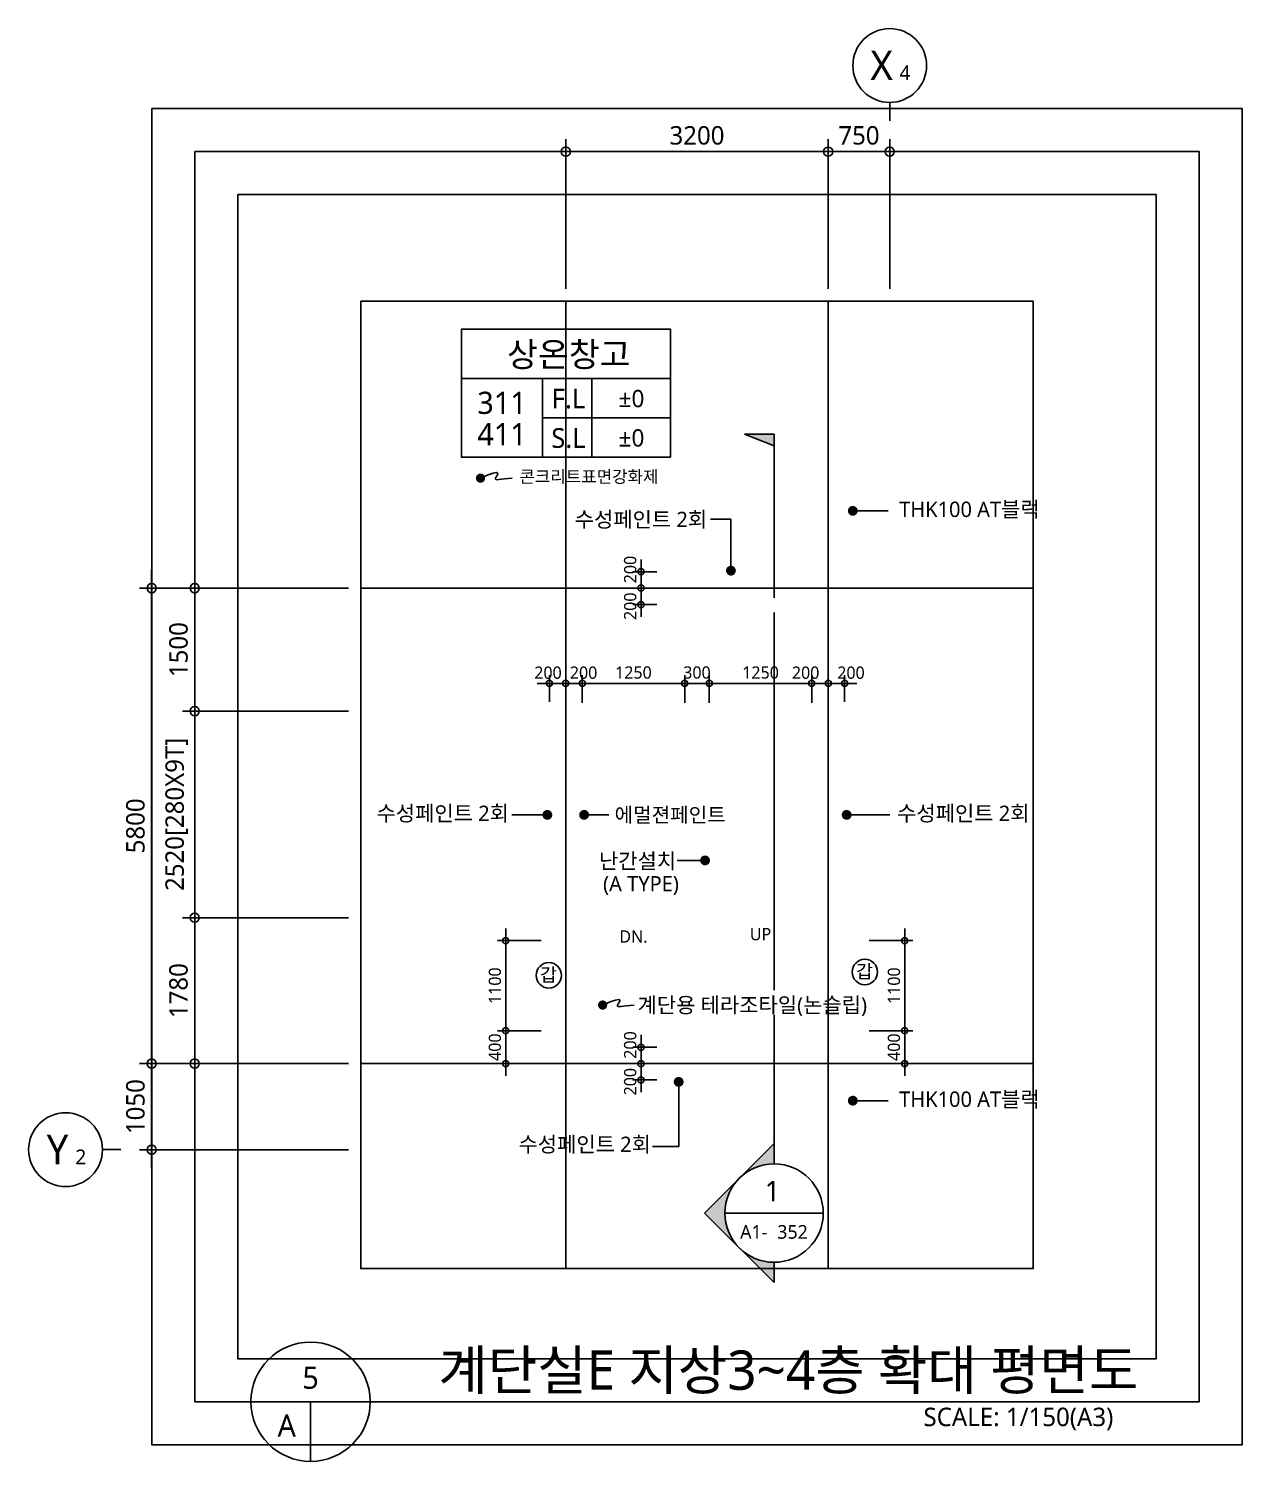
# Model space of a CAD drawing. Header units: millimetres. Extents: x -27104 to 125781, y -3376 to 46996.
# Drawn here: x 20536 to 35336, y 2017 to 19494 of the extents above; entities that cross this region are included whole.
import ezdxf
from ezdxf.enums import TextEntityAlignment as Align

# ---------------------------------------------------------------- set-up
doc = ezdxf.new("R2010")
doc.units = ezdxf.units.MM
doc.header["$LTSCALE"] = 100
doc.header["$MEASUREMENT"] = 0
doc.header["$PDSIZE"] = -10
doc.linetypes.add('CEN', pattern=[62, 60, -1, 0, -1])
doc.layers.get('0').update_dxf_attribs({"linetype": 'CONTINUOUS'})
doc.layers.get('Defpoints').update_dxf_attribs({"color": 171, "linetype": 'CONTINUOUS'})
for name, color, linetype in [('CEN(ST)', 1, 'CEN'), ('LED', 7, 'CONTINUOUS'), ('NDIM', 7, 'CONTINUOUS'), ('SYM', 7, 'CONTINUOUS'), ('SYM(AXIS)', 7, 'CONTINUOUS'), ('TEXT', 3, 'CONTINUOUS'), ('TEXT(AXIS)', 2, 'CONTINUOUS'), ('TEXT(MIN)', 7, 'CONTINUOUS'), ('TEXT(NOTE小)', 1, 'CONTINUOUS'), ('TEXT(노트)', 7, 'CONTINUOUS'), ('TEXT(실명)', 3, 'CONTINUOUS'), ('TEXT-기입', 6, 'CONTINUOUS'), ('TITLE', 7, 'CONTINUOUS')]:
    doc.layers.add(name, color=color, linetype=linetype)
doc.styles.add('CGS', font='cgse', dxfattribs={"bigfont": 'cgs'})
doc.styles.add('나눔바른고딕', font='NanumBarunGothic.ttf')
doc.dimstyles.new('NDIM 1200', dxfattribs={"dimscale": 75, "dimtxt": 3, "dimasz": 1, "dimexe": 2, "dimexo": 2, "dimgap": 1, "dimtad": 1, "dimdec": 0, "dimdsep": 46, "dimtxsty": 'CGS', "dimblk": 'DOT0', "dimcen": 1, "dimdle": 8, "dimclrd": 256, "dimclre": 256, "dimclrt": 256, "dimadec": 0, "dimazin": 0, "dimtfac": 1, "dimtdec": 0, "dimtix": 1, "dimtmove": 2, "dimatfit": 3, "dimldrblk": 'DOT0', "dimfxl": 1, "dimtolj": 1, "dimtzin": 0, "dimlwd": -1, "dimlwe": -1, "dimarcsym": 0})

# ---------------------------------------------------------------- blocks, each defined once
blk = doc.blocks.new('A$C2F20087E')
at = {"layer": 'SYM(AXIS)'}
blk.add_line((600, 0), (600, 300), dxfattribs=at)
blk.add_circle((600, 900), 600, dxfattribs=at)
blk = doc.blocks.new('DOT0')
blk.add_line((-3, 0), (3, 0))
at = {"color": 6}
blk.add_circle((0, 0), 0.75, dxfattribs=at)
blk = doc.blocks.new('*D108')
at = {"layer": 'Defpoints', "color": 0, "ltscale": 0.4, "transparency": 16777216}
for p in [(31036, 17994), (30286, 16169), (31036, 16169)]:
    blk.add_point(p, dxfattribs=at)
at = {"layer": 'NDIM', "ltscale": 0.4, "transparency": 16777216}
for p, q in [((30286, 16319), (30286, 18144)), ((31036, 16319), (31036, 18144)), ((30361, 17994), (30961, 17994))]:
    blk.add_line(p, q, dxfattribs=at)
at = {"layer": 'NDIM', "ltscale": 0.4, "transparency": 16777216, "xscale": 75, "yscale": 75, "zscale": 75, "rotation": 180}
blk.add_blockref('DOT0', (30286, 17994), dxfattribs=at)
at = {"layer": 'NDIM', "ltscale": 0.4, "transparency": 16777216, "xscale": 75, "yscale": 75, "zscale": 75}
blk.add_blockref('DOT0', (31036, 17994), dxfattribs=at)
at = {"layer": 'NDIM', "ltscale": 0.4, "transparency": 16777216, "insert": (30661, 18191), "char_height": 225, "attachment_point": 5, "style": '나눔바른고딕'}
blk.add_mtext('\\A1;750', dxfattribs=at)
blk = doc.blocks.new('*D109')
at = {"layer": 'Defpoints', "color": 0, "ltscale": 0.4, "transparency": 16777216}
for p in [(30286, 17994), (27086, 16169), (30286, 16169)]:
    blk.add_point(p, dxfattribs=at)
at = {"layer": 'NDIM', "ltscale": 0.4, "transparency": 16777216}
for p, q in [((27086, 16319), (27086, 18144)), ((30286, 16319), (30286, 18144)), ((27161, 17994), (30211, 17994))]:
    blk.add_line(p, q, dxfattribs=at)
at = {"layer": 'NDIM', "ltscale": 0.4, "transparency": 16777216, "xscale": 75, "yscale": 75, "zscale": 75, "rotation": 180}
blk.add_blockref('DOT0', (27086, 17994), dxfattribs=at)
at = {"layer": 'NDIM', "ltscale": 0.4, "transparency": 16777216, "xscale": 75, "yscale": 75, "zscale": 75}
blk.add_blockref('DOT0', (30286, 17994), dxfattribs=at)
at = {"layer": 'NDIM', "ltscale": 0.4, "transparency": 16777216, "insert": (28686, 18191), "char_height": 225, "attachment_point": 5, "style": '나눔바른고딕'}
blk.add_mtext('\\A1;3200', dxfattribs=at)
blk = doc.blocks.new('*D129')
at = {"layer": 'Defpoints', "color": 0, "ltscale": 0.4, "transparency": 16777216}
for p in [(22036, 12669), (24586, 12669), (24586, 6869)]:
    blk.add_point(p, dxfattribs=at)
at = {"layer": 'NDIM', "ltscale": 0.4, "transparency": 16777216}
for p, q in [((24436, 12669), (21886, 12669)), ((22036, 6944), (22036, 12594)), ((24436, 6869), (21886, 6869))]:
    blk.add_line(p, q, dxfattribs=at)
at = {"layer": 'NDIM', "ltscale": 0.4, "transparency": 16777216, "xscale": 75, "yscale": 75, "zscale": 75}
for p, rotation in [((22036, 12669), 90), ((22036, 6869), 270)]:
    blk.add_blockref('DOT0', p, dxfattribs=dict(at, rotation=rotation))
at = {"layer": 'NDIM', "ltscale": 0.4, "transparency": 16777216, "insert": (21839, 9769), "char_height": 225, "attachment_point": 5, "rotation": 90, "style": '나눔바른고딕'}
blk.add_mtext('\\A1;5800', dxfattribs=at)
blk = doc.blocks.new('*D130')
at = {"layer": 'Defpoints', "color": 0, "ltscale": 0.4, "transparency": 16777216}
for p in [(22036, 6869), (24586, 6869), (24586, 5819)]:
    blk.add_point(p, dxfattribs=at)
at = {"layer": 'NDIM', "ltscale": 0.4, "transparency": 16777216}
for p, q in [((24436, 6869), (21886, 6869)), ((22036, 5894), (22036, 6794)), ((24436, 5819), (21886, 5819))]:
    blk.add_line(p, q, dxfattribs=at)
at = {"layer": 'NDIM', "ltscale": 0.4, "transparency": 16777216, "xscale": 75, "yscale": 75, "zscale": 75}
for p, rotation in [((22036, 6869), 90), ((22036, 5819), 270)]:
    blk.add_blockref('DOT0', p, dxfattribs=dict(at, rotation=rotation))
at = {"layer": 'NDIM', "ltscale": 0.4, "transparency": 16777216, "insert": (21839, 6344), "char_height": 225, "attachment_point": 5, "rotation": 90, "style": '나눔바른고딕'}
blk.add_mtext('\\A1;1050', dxfattribs=at)
blk = doc.blocks.new('*D126')
at = {"layer": 'Defpoints', "color": 0, "ltscale": 0.4, "transparency": 16777216}
for p in [(22561, 8649), (24586, 8649), (24586, 6869)]:
    blk.add_point(p, dxfattribs=at)
at = {"layer": 'NDIM', "ltscale": 0.4, "transparency": 16777216}
for p, q in [((24436, 8649), (22411, 8649)), ((22561, 6944), (22561, 8574)), ((24436, 6869), (22411, 6869))]:
    blk.add_line(p, q, dxfattribs=at)
at = {"layer": 'NDIM', "ltscale": 0.4, "transparency": 16777216, "xscale": 75, "yscale": 75, "zscale": 75}
for p, rotation in [((22561, 8649), 90), ((22561, 6869), 270)]:
    blk.add_blockref('DOT0', p, dxfattribs=dict(at, rotation=rotation))
at = {"layer": 'NDIM', "ltscale": 0.4, "transparency": 16777216, "insert": (22364, 7759), "char_height": 225, "attachment_point": 5, "rotation": 90, "style": '나눔바른고딕'}
blk.add_mtext('\\A1;1780', dxfattribs=at)
blk = doc.blocks.new('*D127')
at = {"layer": 'Defpoints', "color": 0, "ltscale": 0.4, "transparency": 16777216}
for p in [(22561, 11169), (24586, 11169), (24586, 8649)]:
    blk.add_point(p, dxfattribs=at)
at = {"layer": 'NDIM', "ltscale": 0.4, "transparency": 16777216}
for p, q in [((24436, 11169), (22411, 11169)), ((22561, 8724), (22561, 11094)), ((24436, 8649), (22411, 8649))]:
    blk.add_line(p, q, dxfattribs=at)
at = {"layer": 'NDIM', "ltscale": 0.4, "transparency": 16777216, "xscale": 75, "yscale": 75, "zscale": 75}
for p, rotation in [((22561, 11169), 90), ((22561, 8649), 270)]:
    blk.add_blockref('DOT0', p, dxfattribs=dict(at, rotation=rotation))
at = {"layer": 'NDIM', "ltscale": 0.4, "transparency": 16777216, "insert": (22341, 9909), "char_height": 225, "width": 705.92, "attachment_point": 5, "rotation": 90, "style": '나눔바른고딕'}
blk.add_mtext('\\A1;2520[280X9T]', dxfattribs=at)
blk = doc.blocks.new('*D128')
at = {"layer": 'Defpoints', "color": 0, "ltscale": 0.4, "transparency": 16777216}
for p in [(22561, 12669), (24586, 12669), (24586, 11169)]:
    blk.add_point(p, dxfattribs=at)
at = {"layer": 'NDIM', "ltscale": 0.4, "transparency": 16777216}
for p, q in [((24436, 12669), (22411, 12669)), ((22561, 11244), (22561, 12594)), ((24436, 11169), (22411, 11169))]:
    blk.add_line(p, q, dxfattribs=at)
at = {"layer": 'NDIM', "ltscale": 0.4, "transparency": 16777216, "xscale": 75, "yscale": 75, "zscale": 75}
for p, rotation in [((22561, 12669), 90), ((22561, 11169), 270)]:
    blk.add_blockref('DOT0', p, dxfattribs=dict(at, rotation=rotation))
at = {"layer": 'NDIM', "ltscale": 0.4, "transparency": 16777216, "insert": (22364, 11919), "char_height": 225, "attachment_point": 5, "rotation": 90, "style": '나눔바른고딕'}
blk.add_mtext('\\A1;1500', dxfattribs=at)
blk = doc.blocks.new('갑종방화문표기')
at = {"layer": 'TEXT(NOTE小)'}
blk.add_circle((0, 0), 150, dxfattribs=at)
at = {"layer": 'TEXT(NOTE小)', "style": '나눔바른고딕'}
blk.add_text('갑', height=160, dxfattribs=at).set_placement((-3, 7), align=Align.MIDDLE_CENTER)
blk = doc.blocks.new('*D131')
at = {"layer": 'Defpoints', "color": 0, "ltscale": 0.4, "transparency": 16777216}
for p in [(28004, 7069), (28296, 7069), (28296, 6869)]:
    blk.add_point(p, dxfattribs=at)
at = {"layer": 'NDIM', "ltscale": 0.4, "transparency": 16777216}
for p, q in [((28196, 7069), (27904, 7069)), ((28004, 6919), (28004, 7019)), ((28196, 6869), (27904, 6869))]:
    blk.add_line(p, q, dxfattribs=at)
at = {"layer": 'NDIM', "ltscale": 0.4, "transparency": 16777216, "xscale": 50, "yscale": 50, "zscale": 50}
for p, rotation in [((28004, 7069), 90), ((28004, 6869), 270)]:
    blk.add_blockref('DOT0', p, dxfattribs=dict(at, rotation=rotation))
at = {"layer": 'NDIM', "ltscale": 0.4, "transparency": 16777216, "insert": (27872, 7096), "char_height": 150, "attachment_point": 5, "rotation": 90, "style": '나눔바른고딕'}
blk.add_mtext('\\A1;200', dxfattribs=at)
blk = doc.blocks.new('*D132')
at = {"layer": 'Defpoints', "color": 0, "ltscale": 0.4, "transparency": 16777216}
for p in [(28296, 6869), (28004, 6669), (28296, 6669)]:
    blk.add_point(p, dxfattribs=at)
at = {"layer": 'NDIM', "ltscale": 0.4, "transparency": 16777216}
for p, q in [((28196, 6869), (27904, 6869)), ((28004, 6819), (28004, 6719)), ((28196, 6669), (27904, 6669))]:
    blk.add_line(p, q, dxfattribs=at)
at = {"layer": 'NDIM', "ltscale": 0.4, "transparency": 16777216, "xscale": 50, "yscale": 50, "zscale": 50}
for p, rotation in [((28004, 6869), 90), ((28004, 6669), 270)]:
    blk.add_blockref('DOT0', p, dxfattribs=dict(at, rotation=rotation))
at = {"layer": 'NDIM', "ltscale": 0.4, "transparency": 16777216, "insert": (27872, 6648), "char_height": 150, "attachment_point": 5, "rotation": 90, "style": '나눔바른고딕'}
blk.add_mtext('\\A1;200', dxfattribs=at)
blk = doc.blocks.new('*D133')
at = {"layer": 'Defpoints', "color": 0, "ltscale": 0.4, "transparency": 16777216}
for p in [(28004, 12869), (28296, 12869), (28296, 12669)]:
    blk.add_point(p, dxfattribs=at)
at = {"layer": 'NDIM', "ltscale": 0.4, "transparency": 16777216}
for p, q in [((28196, 12869), (27904, 12869)), ((28004, 12719), (28004, 12819)), ((28196, 12669), (27904, 12669))]:
    blk.add_line(p, q, dxfattribs=at)
at = {"layer": 'NDIM', "ltscale": 0.4, "transparency": 16777216, "xscale": 50, "yscale": 50, "zscale": 50}
for p, rotation in [((28004, 12869), 90), ((28004, 12669), 270)]:
    blk.add_blockref('DOT0', p, dxfattribs=dict(at, rotation=rotation))
at = {"layer": 'NDIM', "ltscale": 0.4, "transparency": 16777216, "insert": (27872, 12896), "char_height": 150, "attachment_point": 5, "rotation": 90, "style": '나눔바른고딕'}
blk.add_mtext('\\A1;200', dxfattribs=at)
blk = doc.blocks.new('*D134')
at = {"layer": 'Defpoints', "color": 0, "ltscale": 0.4, "transparency": 16777216}
for p in [(28296, 12669), (28004, 12469), (28296, 12469)]:
    blk.add_point(p, dxfattribs=at)
at = {"layer": 'NDIM', "ltscale": 0.4, "transparency": 16777216}
for p, q in [((28196, 12669), (27904, 12669)), ((28004, 12619), (28004, 12519)), ((28196, 12469), (27904, 12469))]:
    blk.add_line(p, q, dxfattribs=at)
at = {"layer": 'NDIM', "ltscale": 0.4, "transparency": 16777216, "xscale": 50, "yscale": 50, "zscale": 50}
for p, rotation in [((28004, 12669), 90), ((28004, 12469), 270)]:
    blk.add_blockref('DOT0', p, dxfattribs=dict(at, rotation=rotation))
at = {"layer": 'NDIM', "ltscale": 0.4, "transparency": 16777216, "insert": (27872, 12448), "char_height": 150, "attachment_point": 5, "rotation": 90, "style": '나눔바른고딕'}
blk.add_mtext('\\A1;200', dxfattribs=at)
blk = doc.blocks.new('*D135')
at = {"layer": 'Defpoints', "color": 0, "ltscale": 0.4, "transparency": 16777216}
for p in [(27286, 11507), (27286, 11169), (28536, 11169)]:
    blk.add_point(p, dxfattribs=at)
at = {"layer": 'NDIM', "ltscale": 0.4, "transparency": 16777216}
for p, q in [((27286, 11269), (27286, 11607)), ((28536, 11269), (28536, 11607)), ((28486, 11507), (27336, 11507))]:
    blk.add_line(p, q, dxfattribs=at)
at = {"layer": 'NDIM', "ltscale": 0.4, "transparency": 16777216, "xscale": 50, "yscale": 50, "zscale": 50, "rotation": 180}
blk.add_blockref('DOT0', (27286, 11507), dxfattribs=at)
at = {"layer": 'NDIM', "ltscale": 0.4, "transparency": 16777216, "xscale": 50, "yscale": 50, "zscale": 50}
blk.add_blockref('DOT0', (28536, 11507), dxfattribs=at)
at = {"layer": 'NDIM', "ltscale": 0.4, "transparency": 16777216, "insert": (27911, 11639), "char_height": 150, "attachment_point": 5, "style": '나눔바른고딕'}
blk.add_mtext('\\A1;1250', dxfattribs=at)
blk = doc.blocks.new('*D136')
at = {"layer": 'Defpoints', "color": 0, "ltscale": 0.4, "transparency": 16777216}
for p in [(28836, 11507), (28536, 11169), (28836, 11169)]:
    blk.add_point(p, dxfattribs=at)
at = {"layer": 'NDIM', "ltscale": 0.4, "transparency": 16777216}
for p, q in [((28536, 11269), (28536, 11607)), ((28836, 11269), (28836, 11607)), ((28486, 11507), (28436, 11507)), ((28536, 11507), (28836, 11507)), ((28886, 11507), (28936, 11507))]:
    blk.add_line(p, q, dxfattribs=at)
at = {"layer": 'NDIM', "ltscale": 0.4, "transparency": 16777216, "xscale": 50, "yscale": 50, "zscale": 50}
blk.add_blockref('DOT0', (28536, 11507), dxfattribs=at)
at = {"layer": 'NDIM', "ltscale": 0.4, "transparency": 16777216, "xscale": 50, "yscale": 50, "zscale": 50, "rotation": 180}
blk.add_blockref('DOT0', (28836, 11507), dxfattribs=at)
at = {"layer": 'NDIM', "ltscale": 0.4, "transparency": 16777216, "insert": (28686, 11639), "char_height": 150, "attachment_point": 5, "style": '나눔바른고딕'}
blk.add_mtext('\\A1;300', dxfattribs=at)
blk = doc.blocks.new('*D137')
at = {"layer": 'Defpoints', "color": 0, "ltscale": 0.4, "transparency": 16777216}
for p in [(30086, 11507), (28836, 11169), (30086, 11169)]:
    blk.add_point(p, dxfattribs=at)
at = {"layer": 'NDIM', "ltscale": 0.4, "transparency": 16777216}
for p, q in [((28836, 11269), (28836, 11607)), ((30086, 11269), (30086, 11607)), ((28886, 11507), (30036, 11507))]:
    blk.add_line(p, q, dxfattribs=at)
at = {"layer": 'NDIM', "ltscale": 0.4, "transparency": 16777216, "xscale": 50, "yscale": 50, "zscale": 50, "rotation": 180}
blk.add_blockref('DOT0', (28836, 11507), dxfattribs=at)
at = {"layer": 'NDIM', "ltscale": 0.4, "transparency": 16777216, "xscale": 50, "yscale": 50, "zscale": 50}
blk.add_blockref('DOT0', (30086, 11507), dxfattribs=at)
at = {"layer": 'NDIM', "ltscale": 0.4, "transparency": 16777216, "insert": (29461, 11639), "char_height": 150, "attachment_point": 5, "style": '나눔바른고딕'}
blk.add_mtext('\\A1;1250', dxfattribs=at)
blk = doc.blocks.new('*D138')
at = {"layer": 'Defpoints', "color": 0, "ltscale": 0.4, "transparency": 16777216}
for p in [(27286, 11507), (27086, 11182), (27286, 11182)]:
    blk.add_point(p, dxfattribs=at)
at = {"layer": 'NDIM', "ltscale": 0.4, "transparency": 16777216}
for p, q in [((27086, 11282), (27086, 11607)), ((27286, 11282), (27286, 11607)), ((27136, 11507), (27236, 11507))]:
    blk.add_line(p, q, dxfattribs=at)
at = {"layer": 'NDIM', "ltscale": 0.4, "transparency": 16777216, "xscale": 50, "yscale": 50, "zscale": 50, "rotation": 180}
blk.add_blockref('DOT0', (27086, 11507), dxfattribs=at)
at = {"layer": 'NDIM', "ltscale": 0.4, "transparency": 16777216, "xscale": 50, "yscale": 50, "zscale": 50}
blk.add_blockref('DOT0', (27286, 11507), dxfattribs=at)
at = {"layer": 'NDIM', "ltscale": 0.4, "transparency": 16777216, "insert": (27303, 11637), "char_height": 150, "attachment_point": 5, "style": '나눔바른고딕'}
blk.add_mtext('\\A1;200', dxfattribs=at)
blk = doc.blocks.new('*D139')
at = {"layer": 'Defpoints', "color": 0, "ltscale": 0.4, "transparency": 16777216}
for p in [(30086, 11507), (30086, 11182), (30286, 11182)]:
    blk.add_point(p, dxfattribs=at)
at = {"layer": 'NDIM', "ltscale": 0.4, "transparency": 16777216}
for p, q in [((30086, 11282), (30086, 11607)), ((30286, 11282), (30286, 11607)), ((30236, 11507), (30136, 11507))]:
    blk.add_line(p, q, dxfattribs=at)
at = {"layer": 'NDIM', "ltscale": 0.4, "transparency": 16777216, "xscale": 50, "yscale": 50, "zscale": 50, "rotation": 180}
blk.add_blockref('DOT0', (30086, 11507), dxfattribs=at)
at = {"layer": 'NDIM', "ltscale": 0.4, "transparency": 16777216, "xscale": 50, "yscale": 50, "zscale": 50}
blk.add_blockref('DOT0', (30286, 11507), dxfattribs=at)
at = {"layer": 'NDIM', "ltscale": 0.4, "transparency": 16777216, "insert": (30011, 11637), "char_height": 150, "attachment_point": 5, "style": '나눔바른고딕'}
blk.add_mtext('\\A1;200', dxfattribs=at)
blk = doc.blocks.new('*D140')
at = {"layer": 'Defpoints', "color": 0, "ltscale": 0.4, "transparency": 16777216}
for p in [(30486, 11507), (30286, 11182), (30486, 11182)]:
    blk.add_point(p, dxfattribs=at)
at = {"layer": 'NDIM', "ltscale": 0.4, "transparency": 16777216}
for p, q in [((30286, 11282), (30286, 11607)), ((30486, 11282), (30486, 11607)), ((30336, 11507), (30436, 11507))]:
    blk.add_line(p, q, dxfattribs=at)
at = {"layer": 'NDIM', "ltscale": 0.4, "transparency": 16777216, "xscale": 50, "yscale": 50, "zscale": 50, "rotation": 180}
blk.add_blockref('DOT0', (30286, 11507), dxfattribs=at)
at = {"layer": 'NDIM', "ltscale": 0.4, "transparency": 16777216, "xscale": 50, "yscale": 50, "zscale": 50}
blk.add_blockref('DOT0', (30486, 11507), dxfattribs=at)
at = {"layer": 'NDIM', "ltscale": 0.4, "transparency": 16777216, "insert": (30564, 11637), "char_height": 150, "attachment_point": 5, "style": '나눔바른고딕'}
blk.add_mtext('\\A1;200', dxfattribs=at)
blk = doc.blocks.new('*D141')
at = {"layer": 'Defpoints', "color": 0, "ltscale": 0.4, "transparency": 16777216}
for p in [(26886, 11507), (26886, 11182), (27086, 11182)]:
    blk.add_point(p, dxfattribs=at)
at = {"layer": 'NDIM', "ltscale": 0.4, "transparency": 16777216}
for p, q in [((26886, 11282), (26886, 11607)), ((27086, 11282), (27086, 11607)), ((27036, 11507), (26936, 11507))]:
    blk.add_line(p, q, dxfattribs=at)
at = {"layer": 'NDIM', "ltscale": 0.4, "transparency": 16777216, "xscale": 50, "yscale": 50, "zscale": 50, "rotation": 180}
blk.add_blockref('DOT0', (26886, 11507), dxfattribs=at)
at = {"layer": 'NDIM', "ltscale": 0.4, "transparency": 16777216, "xscale": 50, "yscale": 50, "zscale": 50}
blk.add_blockref('DOT0', (27086, 11507), dxfattribs=at)
at = {"layer": 'NDIM', "ltscale": 0.4, "transparency": 16777216, "insert": (26869, 11637), "char_height": 150, "attachment_point": 5, "style": '나눔바른고딕'}
blk.add_mtext('\\A1;200', dxfattribs=at)
blk = doc.blocks.new('_Dot')
at = {"color": 0, "linetype": 'ByBlock', "lineweight": -2}
blk.add_line((-0.5, 0), (-1, 0), dxfattribs=at)
at = {"color": 0, "linetype": 'ByBlock', "const_width": 0.5}
blk.add_lwpolyline([(-0.25, 0, 1), (0.25, 0, 1)], format="xyb", close=True, dxfattribs=at)
blk = doc.blocks.new('SECTION_계단실E2')
at = {"layer": 'SYM'}
blk.add_hatch(color=256, dxfattribs=at).paths.add_polyline_path([(447543, -159751), (447903, -159895), (447903, -159751)])
h = blk.add_hatch(color=256, dxfattribs=at)
h.paths.add_polyline_path([(447054, -169255), (447478, -169679, -0.414214), (447478, -168831)])
h.paths.add_polyline_path([(447478, -169679), (447903, -170103), (447903, -169855, -0.198912)])
h.paths.add_polyline_path([(447478, -168831, -0.198912), (447903, -168655), (447903, -168406)])
at = {"layer": 'Defpoints'}
blk.add_line((447903, -166236), (447903, -162108), dxfattribs=at)
at = {"layer": 'SYM'}
for p, q in [((447543, -159751), (447903, -159895)), ((447903, -159751), (447543, -159751)), ((447903, -161748), (447903, -159751)), ((447903, -162108), (447903, -161928)), ((447903, -166536), (447903, -166236)), ((447903, -168655), (447903, -166836)), ((447903, -168406), (447054, -169255)), ((447903, -170103), (447054, -169255)), ((447303, -169255), (448503, -169255)), ((447903, -170103), (447903, -169855))]:
    blk.add_line(p, q, dxfattribs=at)
blk.add_arc((447903, -169255), 600, 90, 89.7615, dxfattribs=at)
blk = doc.blocks.new('A$C51E23882')
at = {"layer": 'TITLE'}
blk.add_lwpolyline([(8500, 0), (0, 0), (0, 5200), (8500, 5200)], close=True, dxfattribs=at)
for points in [[(8500, 3200), (0, 3200)], [(3300, 3200), (3300, 0)], [(5300, 3200), (5300, 0)], [(3300, 1600), (8500, 1600)]]:
    blk.add_lwpolyline(points, dxfattribs=at)
at = {"layer": 'TITLE', "style": '나눔바른고딕'}
for s, p in [('F.L', (4352, 2378)), ('S.L', (4352, 778))]:
    blk.add_text(s, height=800, dxfattribs=at).set_placement(p, align=Align.MIDDLE)
blk = doc.blocks.new('*D313')
at = {"layer": 'Defpoints', "color": 0, "ltscale": 0.4, "transparency": 16777216}
for p in [(26886, 7269), (26353, 6869), (26886, 6869)]:
    blk.add_point(p, dxfattribs=at)
at = {"layer": 'NDIM', "ltscale": 0.4, "transparency": 16777216}
for p, q in [((26353, 7319), (26353, 7369)), ((26786, 7269), (26253, 7269)), ((26353, 7269), (26353, 6869)), ((26786, 6869), (26253, 6869)), ((26353, 6819), (26353, 6769))]:
    blk.add_line(p, q, dxfattribs=at)
at = {"layer": 'NDIM', "ltscale": 0.4, "transparency": 16777216, "xscale": 50, "yscale": 50, "zscale": 50}
for p, rotation in [((26353, 7269), 270), ((26353, 6869), 90)]:
    blk.add_blockref('DOT0', p, dxfattribs=dict(at, rotation=rotation))
at = {"layer": 'NDIM', "ltscale": 0.4, "transparency": 16777216, "insert": (26222, 7069), "char_height": 150, "attachment_point": 5, "rotation": 90, "style": '나눔바른고딕'}
blk.add_mtext('\\A1;400', dxfattribs=at)
blk = doc.blocks.new('*D314')
at = {"layer": 'Defpoints', "color": 0, "ltscale": 0.4, "transparency": 16777216}
for p in [(26886, 8369), (26353, 7269), (26886, 7269)]:
    blk.add_point(p, dxfattribs=at)
at = {"layer": 'NDIM', "ltscale": 0.4, "transparency": 16777216}
for p, q in [((26786, 8369), (26253, 8369)), ((26353, 8319), (26353, 7319)), ((26786, 7269), (26253, 7269))]:
    blk.add_line(p, q, dxfattribs=at)
at = {"layer": 'NDIM', "ltscale": 0.4, "transparency": 16777216, "xscale": 50, "yscale": 50, "zscale": 50}
for p, rotation in [((26353, 8369), 90), ((26353, 7269), 270)]:
    blk.add_blockref('DOT0', p, dxfattribs=dict(at, rotation=rotation))
at = {"layer": 'NDIM', "ltscale": 0.4, "transparency": 16777216, "insert": (26222, 7819), "char_height": 150, "attachment_point": 5, "rotation": 90, "style": '나눔바른고딕'}
blk.add_mtext('\\A1;1100', dxfattribs=at)
blk = doc.blocks.new('*D315')
at = {"layer": 'Defpoints', "color": 0, "ltscale": 0.4, "transparency": 16777216}
for p in [(30686, 7269), (30686, 6869), (31219, 6869)]:
    blk.add_point(p, dxfattribs=at)
at = {"layer": 'NDIM', "ltscale": 0.4, "transparency": 16777216}
for p, q in [((31219, 7319), (31219, 7369)), ((30786, 7269), (31319, 7269)), ((31219, 7269), (31219, 6869)), ((30786, 6869), (31319, 6869)), ((31219, 6819), (31219, 6769))]:
    blk.add_line(p, q, dxfattribs=at)
at = {"layer": 'NDIM', "ltscale": 0.4, "transparency": 16777216, "xscale": 50, "yscale": 50, "zscale": 50}
for p, rotation in [((31219, 7269), 270), ((31219, 6869), 90)]:
    blk.add_blockref('DOT0', p, dxfattribs=dict(at, rotation=rotation))
at = {"layer": 'NDIM', "ltscale": 0.4, "transparency": 16777216, "insert": (31088, 7069), "char_height": 150, "attachment_point": 5, "rotation": 90, "style": '나눔바른고딕'}
blk.add_mtext('\\A1;400', dxfattribs=at)
blk = doc.blocks.new('*D316')
at = {"layer": 'Defpoints', "color": 0, "ltscale": 0.4, "transparency": 16777216}
for p in [(30686, 8369), (30686, 7269), (31219, 7269)]:
    blk.add_point(p, dxfattribs=at)
at = {"layer": 'NDIM', "ltscale": 0.4, "transparency": 16777216}
for p, q in [((30786, 8369), (31319, 8369)), ((31219, 8319), (31219, 7319)), ((30786, 7269), (31319, 7269))]:
    blk.add_line(p, q, dxfattribs=at)
at = {"layer": 'NDIM', "ltscale": 0.4, "transparency": 16777216, "xscale": 50, "yscale": 50, "zscale": 50}
for p, rotation in [((31219, 8369), 90), ((31219, 7269), 270)]:
    blk.add_blockref('DOT0', p, dxfattribs=dict(at, rotation=rotation))
at = {"layer": 'NDIM', "ltscale": 0.4, "transparency": 16777216, "insert": (31088, 7819), "char_height": 150, "attachment_point": 5, "rotation": 90, "style": '나눔바른고딕'}
blk.add_mtext('\\A1;1100', dxfattribs=at)

msp = doc.modelspace()

# ---------------------------------------------------------------- linework, layer by layer
at = {"layer": 'CEN(ST)', "ltscale": 10000}
for p, q in [((27086.2, 16169.1), (27086.2, 4369.1)), ((30286.2, 16169.1), (30286.2, 4369.1)), ((32786.2, 12669.1), (24586.2, 12669.1)), ((32786.2, 6869.1), (24586.2, 6869.1))]:
    msp.add_line(p, q, dxfattribs=at)
at = {"layer": 'Defpoints', "ltscale": 10000}
for points in [[(22036.2, 18519.1), (35336.2, 18519.1), (35336.2, 2219.1), (22036.2, 2219.1)], [(22561.2, 17994.1), (34811.2, 17994.1), (34811.2, 2744.1), (22561.2, 2744.1)], [(23086.2, 17469.1), (34286.2, 17469.1), (34286.2, 3269.1), (23086.2, 3269.1)], [(24586.2, 16169.1), (32786.2, 16169.1), (32786.2, 4369.1), (24586.2, 4369.1)]]:
    msp.add_lwpolyline(points, close=True, dxfattribs=at)
at = {"layer": 'LED', "const_width": 56.2}
for points in [[(26046.6, 14039.2, -1), (26046.6, 13983, -1)], [(27535.3, 7611.1, -1), (27535.3, 7554.8, -1)]]:
    msp.add_lwpolyline(points, format="xyb", close=True, dxfattribs=at)
at = {"layer": 'LED'}
for points in [[(26046.6, 14011.1), (26140.3, 14050.2), (26202.5, 14071.2), (26238.6, 14077.7), (26254.6, 14073), (26255.9, 14060.4), (26248.4, 14043.4), (26237.6, 14025.4), (26229.3, 14009.8), (26228.2, 13999.2), (26235, 13993.5), (26249.6, 13991.7), (26271.7, 13993), (26301.3, 13996.5), (26338, 14001.2), (26381.8, 14006.4), (26432.5, 14011.1)], [(27535.3, 7583), (27629.1, 7622), (27691.2, 7643.1), (27727.4, 7649.6), (27743.3, 7644.9), (27744.7, 7632.3), (27737.1, 7615.3), (27726.4, 7597.3), (27718.1, 7581.7), (27716.9, 7571.1), (27723.7, 7565.3), (27738.3, 7563.6), (27760.4, 7564.9), (27790, 7568.4), (27826.8, 7573.1), (27870.5, 7578.3), (27921.2, 7583)]]:
    msp.add_lwpolyline(points, dxfattribs=at)
at = {"layer": 'NDIM', "ltscale": 10000}
for points in [[(30706.2, 13612), (31016.5, 13612)], [(26741.2, 9903.3), (26426.5, 9903.3)], [(30631.3, 9903.3), (31036.2, 9903.3)], [(30706.2, 6416.5), (31016.5, 6416.5)]]:
    msp.add_lwpolyline(points, dxfattribs=at)
at = {"layer": 'SYM'}
for p, q in [((23246.8, 2744.1), (34125.7, 2744.1)), ((23974.1, 2744.1), (23974.1, 2016.9))]:
    msp.add_line(p, q, dxfattribs=at)
msp.add_circle((23974.1, 2744.1), 727.3, dxfattribs=at)

# ---------------------------------------------------------------- block references
for name, p, xscale, yscale, zscale in [('A$C2F20087E', (30586.2, 18369.1), 0.75, 0.75, 0.75), ('A$C51E23882', (25813.2, 14266.5), 0.3, 0.3, 0.3), ('갑종방화문표기', (26878.8, 7945.6), 1.030731055544951, 1.030731055544951, 1.030731055544951), ('갑종방화문표기', (30732.9, 7986.3), 1.030731055544951, 1.030731055544951, 1.030731055544951)]:
    msp.add_blockref(name, p, dxfattribs=dict(xscale=xscale, yscale=yscale, zscale=zscale))
msp.add_blockref('SECTION_계단실E2', (-418276.8, 174300))
at = {"xscale": 0.75, "yscale": 0.75, "zscale": 0.75, "rotation": 89.99999999999932}
msp.add_blockref('A$C2F20087E', (21661.2, 5369.1), dxfattribs=at)
at = {"layer": 'NDIM', "ltscale": 10000, "yscale": 120, "zscale": 120, "rotation": 180}
for p, xscale in [((30586.2, 13612), 120), ((26861.2, 9903.3), -120), ((30511.3, 9903.3), 120), ((30586.2, 6416.5), 120)]:
    msp.add_blockref('_Dot', p, dxfattribs=dict(at, xscale=xscale))

# ---------------------------------------------------------------- texts
at = {"layer": 'TEXT', "style": '나눔바른고딕'}
for s, height, p in [('1', 250, (29512.2, 5187.9)), ('A1-', 166.67, (29212.2, 4732.4)), ('352', 166.67, (29665.1, 4732.6))]:
    msp.add_text(s, height=height, dxfattribs=at).set_placement(p)
msp.add_text('계단실E 지상3~4층 확대 평면도', height=480, dxfattribs=at).set_placement((34066.7, 3129.6), align=Align.MIDDLE_RIGHT)
for s, p in [('5', (23974.1, 3035)), ('A', (23683.2, 2453.2))]:
    msp.add_text(s, height=270, dxfattribs=at).set_placement(p, align=Align.MIDDLE)
msp.add_text('SCALE: 1/150(A3)', height=225, dxfattribs=at).set_placement((33763, 2671.4), align=Align.TOP_RIGHT)
at = {"layer": 'TEXT(AXIS)', "style": '나눔바른고딕'}
for s, height, p in [('X', 360, (30937.5, 19047.1)), ('4', 180, (31221.9, 18957.1)), ('Y', 360, (20887.5, 5822.1)), ('2', 180, (21171.9, 5732.1))]:
    msp.add_text(s, height=height, dxfattribs=at).set_placement(p, align=Align.MIDDLE)
at = {"layer": 'TEXT(MIN)', "style": '나눔바른고딕'}
for s, height, p in [('콘크리트표면강화제', 150, (26521.7, 14029.8)), ('에멀젼페인트', 180, (27681.3, 9903.3))]:
    msp.add_text(s, height=height, dxfattribs=at).set_placement(p, align=Align.MIDDLE_LEFT)
for s, p in [('DN.', (27911.2, 8419.1)), ('DN.', (27911.2, 8419.1)), ('DN.', (27911.2, 8419.1)), ('UP', (29461.2, 8449.1)), ('UP', (29461.2, 8449.1)), ('UP', (29461.2, 8449.1))]:
    msp.add_text(s, height=150, dxfattribs=at).set_placement(p, align=Align.MIDDLE_CENTER)
at = {"layer": 'TEXT(노트)', "style": '나눔바른고딕'}
for s, p in [('THK100 AT블럭', (32865, 13630.6)), ('수성페인트 2회', (28809.8, 13506.6)), ('수성페인트 2회', (26393.1, 9921.9)), ('수성페인트 2회', (32740.8, 9921.9)), ('난간설치', (28432, 9340.4)), ('(A TYPE)', (28464.9, 9062.4)), ('THK100 AT블럭', (32865, 6435.1)), ('수성페인트 2회', (28124.3, 5884.1))]:
    msp.add_text(s, height=187.5, dxfattribs=at).set_placement(p, align=Align.MIDDLE_RIGHT)
msp.add_text('계단용 테라조타일(논슬립)', height=187.5, dxfattribs=at).set_placement((27961.5, 7583), align=Align.MIDDLE_LEFT)
at = {"layer": 'TEXT(실명)', "style": '나눔바른고딕'}
msp.add_text('상온창고', height=300, dxfattribs=at).set_placement((27123.3, 15524.7), align=Align.MIDDLE)
at = {"layer": 'TEXT-기입', "style": '나눔바른고딕'}
for s, height, p in [('311', 270, (26308.2, 14929.6)), ('±0', 210, (27887.8, 14982)), ('411', 270, (26308.2, 14548.1)), ('±0', 210, (27887.8, 14502))]:
    msp.add_text(s, height=height, dxfattribs=at).set_placement(p, align=Align.MIDDLE)

# ---------------------------------------------------------------- dimensions: what is measured, and where the dimension line sits
at = {"layer": 'NDIM', "ltscale": 0.4}
for base, p1, p2, override, picture, middle in [((30286.2, 17994.1), (27086.2, 16169.1), (30286.2, 16169.1), {"dimtxsty": '나눔바른고딕'}, '*D109', (28686.2, 18191.5)), ((31036.2, 17994.1), (30286.2, 16169.1), (31036.2, 16169.1), {"dimtxsty": '나눔바른고딕'}, '*D108', (30661.2, 18191.3)), ((28836.2, 11507.3), (28536.2, 11169.1), (28836.2, 11169.1), {"dimscale": 50, "dimtxsty": '나눔바른고딕'}, '*D136', (28686.2, 11638.8)), ((30086.2, 11507.3), (28836.2, 11169.1), (30086.2, 11169.1), {"dimscale": 50, "dimtxsty": '나눔바른고딕'}, '*D137', (29461.2, 11638.7))]:
    dim = msp.add_linear_dim(base=base, p1=p1, p2=p2, dimstyle='NDIM 1200', override=override, dxfattribs=at)
    dim.commit()
    dim.dimension.update_dxf_attribs({"geometry": picture, "text_midpoint": middle})
for base, p1, p2, angle, picture, middle in [((28004.4, 12869.1), (28295.6, 12669.1), (28295.6, 12869.1), 90, '*D133', (27872.4, 12895.8)), ((28004.4, 12469.1), (28295.6, 12669.1), (28295.6, 12469.1), 270, '*D134', (27872.4, 12448.2)), ((26886.2, 11507.3), (27086.2, 11182.1), (26886.2, 11182.1), 180, '*D141', (26869.2, 11637.2)), ((30086.2, 11507.3), (30286.2, 11182.1), (30086.2, 11182.1), 180, '*D139', (30011.2, 11637.2)), ((28004.4, 7069.1), (28295.6, 6869.1), (28295.6, 7069.1), 90, '*D131', (27872.4, 7095.8)), ((28004.4, 6669.1), (28295.6, 6869.1), (28295.6, 6669.1), 270, '*D132', (27872.4, 6648.2))]:
    dim = msp.add_linear_dim(base=base, p1=p1, p2=p2, angle=angle, dimstyle='NDIM 1200', override={"dimscale": 50, "dimtxsty": '나눔바른고딕'}, dxfattribs=at)
    dim.commit()
    dim.dimension.update_dxf_attribs({"geometry": picture, "text_midpoint": middle, "dimtype": 160})
for base, p1, p2, angle, override, picture, middle in [((22036.2, 12669.1), (24586.2, 6869.1), (24586.2, 12669.1), 90, {"dimtxsty": '나눔바른고딕'}, '*D129', (21839.1, 9769.1)), ((22561.2, 12669.1), (24586.2, 11169.1), (24586.2, 12669.1), 90, {"dimtxsty": '나눔바른고딕'}, '*D128', (22364.1, 11919.1)), ((27286.2, 11507.3), (28536.2, 11169.1), (27286.2, 11169.1), 180, {"dimscale": 50, "dimtxsty": '나눔바른고딕'}, '*D135', (27911.2, 11638.7)), ((22561.2, 8649.1), (24586.2, 6869.1), (24586.2, 8649.1), 90, {"dimtxsty": '나눔바른고딕'}, '*D126', (22364.1, 7759.1)), ((26353.4, 7269.1), (26886.2, 8369.1), (26886.2, 7269.1), 270, {"dimscale": 50, "dimtxsty": '나눔바른고딕'}, '*D314', (26222, 7819.1)), ((31219, 7269.1), (30686.2, 8369.1), (30686.2, 7269.1), 270, {"dimscale": 50, "dimtxsty": '나눔바른고딕'}, '*D316', (31087.6, 7819.1)), ((26353.4, 6869.1), (26886.2, 7269.1), (26886.2, 6869.1), 270, {"dimscale": 50, "dimtxsty": '나눔바른고딕'}, '*D313', (26222, 7069.1)), ((31219, 6869.1), (30686.2, 7269.1), (30686.2, 6869.1), 270, {"dimscale": 50, "dimtxsty": '나눔바른고딕'}, '*D315', (31087.6, 7069.1)), ((22036.2, 6869.1), (24586.2, 5819.1), (24586.2, 6869.1), 90, {"dimtxsty": '나눔바른고딕'}, '*D130', (21839.1, 6344.1))]:
    dim = msp.add_linear_dim(base=base, p1=p1, p2=p2, angle=angle, dimstyle='NDIM 1200', override=override, dxfattribs=at)
    dim.commit()
    dim.dimension.update_dxf_attribs({"geometry": picture, "text_midpoint": middle})
for base, p1, p2, picture, middle in [((27286.2, 11507.3), (27086.2, 11182.1), (27286.2, 11182.1), '*D138', (27303.3, 11637.2)), ((30486.2, 11507.3), (30286.2, 11182.1), (30486.2, 11182.1), '*D140', (30563.7, 11637.2))]:
    dim = msp.add_linear_dim(base=base, p1=p1, p2=p2, dimstyle='NDIM 1200', override={"dimscale": 50, "dimtxsty": '나눔바른고딕'}, dxfattribs=at)
    dim.commit()
    dim.dimension.update_dxf_attribs({"geometry": picture, "text_midpoint": middle, "dimtype": 160})
dim = msp.add_linear_dim(base=(22561.2, 11169.1), p1=(24586.2, 8649.1), p2=(24586.2, 11169.1), angle=90, text='<>[280X9T]', dimstyle='NDIM 1200', override={"dimtxsty": '나눔바른고딕'}, dxfattribs=at)
dim.commit()
dim.dimension.update_dxf_attribs({"geometry": '*D127', "text_midpoint": (22340.5, 9909.1)})

# ---------------------------------------------------------------- leaders
at = {"layer": 'NDIM', "ltscale": 10000}
for points in [[(29099.9, 12882.2), (29099.9, 13509), (28850.4, 13509)], [(27309.8, 9903.3), (27609.8, 9903.3)], [(28784.5, 9347.6), (28444.8, 9347.6)], [(28462.8, 6645.8), (28462.8, 5856.1), (28143.9, 5856.1)]]:
    msp.add_leader(points, dimstyle='NDIM 1200', override={"dimscale": 120, "dimasz": 1, "dimgap": 1, "dimtad": 0, "dimldrblk": 'Dot'}, dxfattribs=at)

doc.saveas('drawing.dxf')
